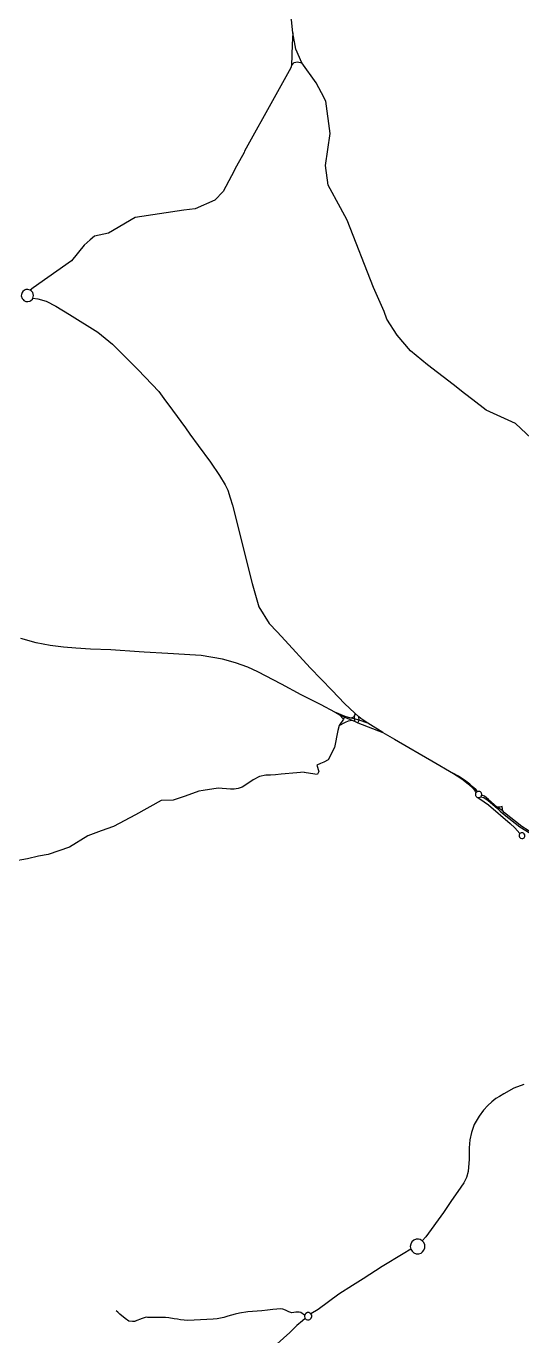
# Model space of a CAD drawing. Extents: x 0 to 452, y 0 to 685.
# Drawn here: x 170.4 to 204.8, y 365.3 to 456.2 of the extents above; entities that cross this region are included whole.
import ezdxf

# ---------------------------------------------------------------- set-up
doc = ezdxf.new("R2010")
doc.units = 0
doc.layers.get('0').update_dxf_attribs({"linetype": 'CONTINUOUS'})

msp = doc.modelspace()

# ---------------------------------------------------------------- linework, layer by layer
at = {"color": 2}
for points in [[(188.910295, 455.732665), (188.820998, 456.627838), (188.787925, 456.718238), (188.383333, 457.842717), (188.061424, 458.58355), (187.794636, 459.162326), (187.722977, 459.292413), (187.655729, 459.479826)], [(188.910295, 455.732665), (188.865095, 454.931198), (188.834227, 453.47158)], [(190.54079, 452.265521), (189.535373, 453.649071), (189.138498, 454.592752), (188.910295, 455.732665)], [(188.834227, 453.47158), (189.008412, 453.685451), (189.241024, 453.729549), (189.535373, 453.649071)], [(188.834227, 453.47158), (188.770287, 453.316137), (187.619349, 451.211597), (185.576545, 447.517352), (185.54237, 447.436875), (185.018715, 446.470043), (184.660425, 445.81079), (184.075035, 444.73151), (183.518307, 444.118559), (182.146884, 443.527656), (181.361953, 443.413003), (177.979696, 442.919114), (176.118793, 441.825503), (175.157474, 441.61053), (174.858715, 441.35697), (174.432075, 440.995373), (173.552335, 439.89625), (170.912014, 438.043064), (170.702552, 437.876597)], [(192.231918, 443.58388), (191.378637, 445.157049), (191.191224, 446.517448), (191.508724, 448.737743), (191.214375, 450.996623), (190.910104, 451.570989), (190.54079, 452.265521)], [(195.253681, 436.392726), (194.518359, 438.049679), (192.692734, 442.733906), (192.231918, 443.58388)], [(170.521754, 437.07513), (170.666172, 437.108203), (170.736727, 437.145686), (170.843663, 437.247109), (170.884453, 437.313255), (170.927448, 437.509488), (170.867917, 437.71895), (170.770903, 437.830295), (170.702552, 437.876597), (170.528368, 437.925104), (170.381745, 437.908568), (170.291345, 437.869982), (170.177795, 437.775174), (170.133698, 437.711232), (170.084088, 437.572326), (170.077474, 437.48303), (170.128186, 437.297821), (170.205356, 437.212934), (170.26158, 437.150095), (170.396076, 437.088359), (170.521754, 437.07513)], [(170.884453, 437.313255), (171.235026, 437.259236), (171.798368, 437.096076), (172.463134, 436.755425), (173.418941, 436.177752)], [(207.195208, 423.14592), (207.194106, 423.637604), (207.147804, 424.109444), (206.7377, 425.911918), (205.834809, 427.245859), (204.369679, 428.617283), (202.341207, 429.5323), (201.404141, 430.263212), (200.830877, 430.708594), (200.043741, 431.321545), (198.275443, 432.697378), (197.079306, 433.654288), (196.159879, 434.743489), (195.451016, 435.861354), (195.253681, 436.392726)], [(173.418941, 436.177752), (175.395599, 434.950746), (176.401016, 434.115104), (178.193568, 432.340191), (179.614601, 430.835373), (179.964071, 430.358021), (180.570408, 429.533403), (181.466684, 428.313012), (181.778672, 427.869835), (182.343116, 427.099236), (183.196398, 425.935069), (183.83691, 425.000208), (184.219453, 424.356389), (184.335208, 424.119366), (184.400252, 423.988177), (184.577743, 423.465625), (184.723264, 422.947482), (186.101302, 417.5125), (186.566528, 415.8798), (187.269879, 414.737682), (187.822196, 414.156701), (188.393255, 413.550364)], [(191.832838, 408.582812), (190.880338, 409.073394), (189.62908, 409.711701), (189.491276, 409.787769), (188.134184, 410.530807), (186.500382, 411.367552), (185.792622, 411.700486), (184.949262, 411.998142), (184.044167, 412.251701), (182.554783, 412.515182), (182.174444, 412.538333), (180.246293, 412.654088), (178.609184, 412.746693), (178.247587, 412.770946), (176.285261, 412.893316), (174.888481, 412.939618), (173.868733, 413.009071), (173.004427, 413.086241), (172.086102, 413.201996), (171.112656, 413.394922), (170.039991, 413.696988)], [(188.393255, 413.550364), (190.124071, 411.659696)], [(190.124071, 411.659696), (191.65204, 410.081016), (192.513038, 409.182535), (193.211979, 408.502335)], [(191.832838, 408.582812), (192.158056, 408.396502), (192.509731, 408.226727)], [(192.542804, 408.279644), (191.832838, 408.582812)], [(192.158056, 408.396502), (192.424844, 408.091128)], [(192.542804, 408.279644), (192.509731, 408.226727), (192.424844, 408.091128)], [(192.509731, 408.226727), (192.814002, 408.102153), (193.024566, 408.017266), (193.193238, 407.9423), (193.43467, 407.845287), (195.166588, 407.162882)], [(192.945191, 408.153967), (192.542804, 408.279644)], [(193.217491, 408.42296), (193.185521, 408.325946), (193.12158, 408.239957), (193.025668, 408.17822), (192.945191, 408.153967)], [(193.211979, 408.502335), (193.217491, 408.42296), (193.183316, 408.22783), (193.193238, 407.9423)], [(194.122587, 407.816623), (193.635312, 408.129713), (193.501918, 408.248776), (193.211979, 408.502335)], [(193.43467, 407.845287), (193.519557, 408.022778), (193.501918, 408.248776)], [(192.134905, 407.639132), (192.036788, 407.291866), (191.80197, 406.126597), (191.360998, 405.276623), (191.069957, 405.111259), (190.836241, 405.005425), (190.58158, 404.896285), (190.723793, 404.468542), (190.62678, 404.271207)], [(192.424844, 408.091128), (192.134905, 407.639132)], [(192.134905, 407.639132), (192.572569, 407.888281), (192.794158, 407.968759), (193.024566, 408.017266)], [(194.122587, 407.816623), (193.519557, 408.022778), (193.187726, 408.10987), (192.945191, 408.153967)], [(195.166588, 407.162882), (194.122587, 407.816623)], [(195.166588, 407.162882), (195.966953, 406.704271), (196.977882, 406.125495), (197.682335, 405.712083), (198.574201, 405.193941), (200.064687, 404.327431)], [(186.167448, 403.873229), (185.657023, 403.53809), (185.394644, 403.374931), (185.13447, 403.271302), (184.855556, 403.230512), (184.605304, 403.232717), (183.733281, 403.310989), (182.703611, 403.127986), (182.394931, 403.082787), (181.964983, 402.928446), (181.389514, 402.721189), (180.6123, 402.46322), (179.794297, 402.446684)], [(187.036163, 404.207266), (186.599601, 404.121276), (186.167448, 403.873229)], [(189.699636, 404.400191), (189.19803, 404.362708), (188.109931, 404.281128), (187.72408, 404.237031), (187.376814, 404.212778), (187.036163, 404.207266)], [(189.699636, 404.400191), (190.4548, 404.288845), (190.62678, 404.271207)], [(201.724948, 403.06184), (201.681953, 403.118064), (201.635651, 403.175391), (201.466979, 403.344062), (201.194679, 403.570061), (200.826467, 403.857795), (200.418568, 404.1323), (200.064687, 404.327431)], [(200.064687, 404.327431), (200.637951, 403.950399), (201.107587, 403.585495), (201.442726, 403.276814), (201.57171, 403.090503), (201.601476, 403.028767), (201.622422, 402.970338)], [(201.777865, 403.077274), (201.750304, 403.071762), (201.724948, 403.06184), (201.705104, 403.053021), (201.674236, 403.030972), (201.646675, 403.004514), (201.622422, 402.970338), (201.606988, 402.93947), (201.597066, 402.904193), (201.592656, 402.864505), (201.604783, 402.78954), (201.618012, 402.758672), (201.642266, 402.722292), (201.699592, 402.672682), (201.759123, 402.648429), (201.835191, 402.642917), (201.873776, 402.650634), (201.913463, 402.66717), (201.959766, 402.700243), (201.986224, 402.728906), (202.009375, 402.766389), (202.023707, 402.804974), (202.030321, 402.842457), (202.030321, 402.877734), (202.022604, 402.919627), (202.008273, 402.957109), (201.990634, 402.987977), (201.96638, 403.015538), (201.932205, 403.044201), (201.894722, 403.064045), (201.847318, 403.077274), (201.798811, 403.079479), (201.777865, 403.077274)], [(206.831406, 399.452482), (206.448863, 399.674071), (205.692595, 400.073151), (204.809549, 400.638698), (203.618924, 401.588993), (203.491042, 401.722387), (203.316858, 401.844757), (203.105191, 401.99138), (202.497752, 402.518342), (202.228759, 402.733316), (202.023707, 402.804974)], [(179.794297, 402.446684), (177.996233, 401.455599), (176.4848, 400.642005), (175.61388, 400.328915)], [(201.759123, 402.648429), (202.205608, 402.34526), (202.505469, 402.142413), (203.997057, 400.845955), (204.314557, 400.553811), (204.681667, 400.145912)], [(201.959766, 402.700243), (202.181354, 402.640712), (202.48342, 402.436762), (203.128342, 401.883342), (203.309141, 401.712465), (203.575929, 401.473238), (204.681667, 400.610035), (205.693698, 399.994878), (206.479731, 399.52855), (207.061814, 399.194514), (207.776189, 398.794332), (208.095894, 398.599201)], [(203.442535, 402.037682), (203.283785, 401.984766), (203.105191, 401.99138)], [(203.491042, 401.722387), (203.460174, 401.861293), (203.442535, 402.037682)], [(175.61388, 400.328915), (174.70217, 400.001493), (173.423351, 399.207743), (171.938377, 398.690703)], [(204.715842, 399.830616), (204.801832, 399.799748), (204.892231, 399.810773), (204.969401, 399.85928), (205.017908, 399.93645), (205.02783, 400.002595), (205.016806, 400.068741), (204.984835, 400.12717), (204.936328, 400.17237), (204.885616, 400.195521), (204.831597, 400.20434), (204.776476, 400.198828), (204.725764, 400.178984), (204.681667, 400.145912), (204.63316, 400.069844), (204.623238, 399.979444), (204.653004, 399.894557), (204.715842, 399.830616)], [(171.938377, 398.690703), (171.260382, 398.569436), (170.512934, 398.402969), (169.474444, 398.21776), (168.132787, 397.657726), (166.311571, 397.26967), (164.81888, 397.405269), (162.900651, 397.261953), (162.052882, 397.235495), (161.89303, 397.231085), (160.404748, 397.040364), (160.226155, 397.017213), (160.070712, 397.026033), (157.607882, 397.159427), (156.590338, 397.318177), (155.906832, 397.324792), (153.585113, 397.66434), (152.965547, 397.966406), (151.52908, 398.221068), (150.922743, 398.253038), (149.86441, 398.525338), (148.366207, 399.324601)], [(189.737118, 366.704783), (189.485764, 366.891094), (189.362292, 366.929679), (189.129679, 366.914245), (188.841944, 366.887787), (188.639097, 366.937396), (188.400972, 367.068585), (188.235608, 367.131424), (188.047092, 367.161189), (187.802352, 367.141345), (187.541076, 367.10276), (187.155226, 367.058663), (186.77599, 367.015668), (185.797031, 366.957239), (185.230382, 366.860226), (184.928316, 366.790773), (184.414583, 366.643047), (184.124644, 366.552648), (183.664931, 366.469965), (183.400347, 366.447917), (182.08184, 366.366337), (181.639766, 366.353107), (181.384002, 366.357517), (181.117213, 366.401614), (180.912162, 366.434687), (180.691675, 366.469965), (180.320156, 366.532804), (180.090851, 366.559262), (179.849418, 366.562569), (179.322457, 366.544931), (178.83408, 366.555955), (178.7525, 366.582413), (178.47579, 366.488707), (177.987413, 366.289167), (177.949931, 366.283655), (177.793386, 366.274835), (177.546441, 366.294679), (177.284063, 366.479887), (176.916953, 366.78526), (176.772535, 366.918655), (176.657882, 367.021181)]]:
    msp.add_lwpolyline(points, dxfattribs=at)
at = {"color": 3}
for points in [[(204.948455, 382.720894), (204.249514, 382.472847), (203.563802, 382.081484), (203.251814, 381.9073), (203.018099, 381.760677), (202.736979, 381.531371), (202.453655, 381.266788), (202.162613, 380.944878), (201.849523, 380.52375), (201.49895, 379.949384), (201.317049, 379.394861), (201.210113, 378.889948), (201.163811, 378.322196), (201.157196, 377.549392), (201.086641, 376.688394), (200.9775, 376.283802), (200.787882, 375.903463), (200.373368, 375.297127), (199.935703, 374.684175), (199.364644, 373.852943), (198.139844, 372.149687), (197.906129, 371.879592)], [(197.815729, 371.03072), (197.925972, 371.106788), (198.020781, 371.222543), (198.082518, 371.380191), (198.082518, 371.589653), (198.009757, 371.763837), (197.906129, 371.879592), (197.752891, 371.965582), (197.644852, 371.99204), (197.478386, 371.984323), (197.314123, 371.918177), (197.189549, 371.807934), (197.102457, 371.653594), (197.073793, 371.491537), (197.110174, 371.297509), (197.196163, 371.15309), (197.327352, 371.042847), (197.481693, 370.984418), (197.656979, 370.978906), (197.815729, 371.03072)], [(197.110174, 371.297509), (196.5777, 370.983316), (195.120287, 370.101371), (193.798472, 369.228246), (193.063151, 368.778455), (192.120573, 368.171016), (190.670877, 367.10276), (190.175886, 366.806207)], [(189.786727, 366.484297), (189.58388, 366.315625), (189.19803, 365.998125), (188.704141, 365.522977), (187.153021, 364.118481), (185.395747, 362.211276), (185.166441, 362.023863), (183.79171, 360.900486), (182.419184, 359.606232), (182.175547, 359.326215)], [(189.786727, 366.484297), (189.852873, 366.425868), (189.931146, 366.396102), (190.01934, 366.392795), (190.103125, 366.421458), (190.145018, 366.450121), (190.201241, 366.51737), (190.234314, 366.618793), (190.2277, 366.706988), (190.175886, 366.806207), (190.10974, 366.863533), (190.030365, 366.892196), (189.943273, 366.894401), (189.82421, 366.841484), (189.766884, 366.775338), (189.737118, 366.704783), (189.731606, 366.616588), (189.755859, 366.531701), (189.786727, 366.484297)]]:
    msp.add_lwpolyline(points, dxfattribs=at)

doc.saveas('drawing.dxf')
